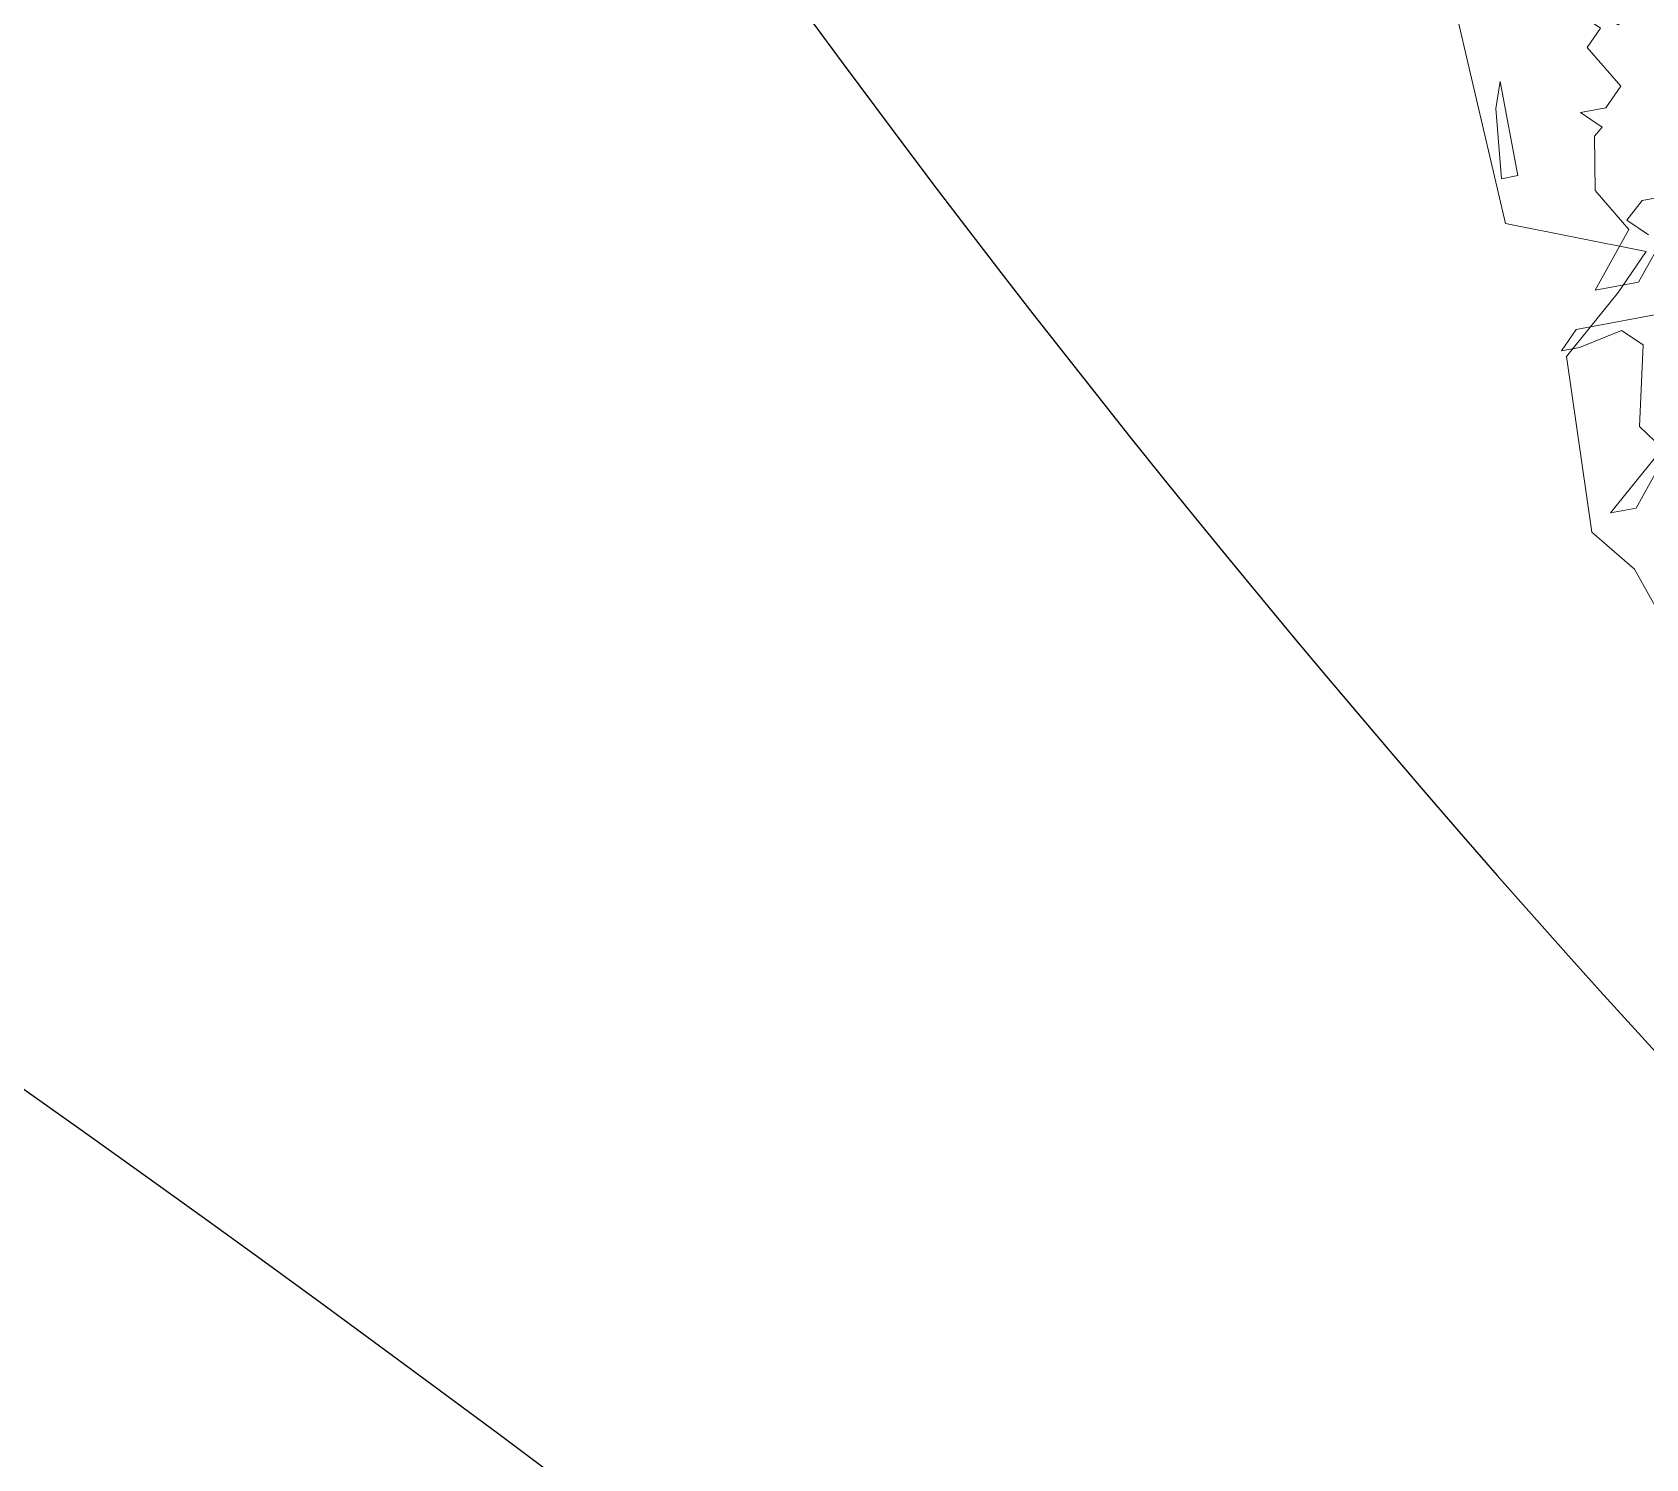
# Model space of a CAD drawing. Header units: millimetres. Extents: x 1418 to 1811, y 1796 to 1956.
# Drawn here: x 1474.343 to 1475.372, y 1860.402 to 1861.312 of the extents above; entities that cross this region are included whole.
import ezdxf

# ---------------------------------------------------------------- set-up
doc = ezdxf.new("R2010")
doc.units = ezdxf.units.MM
doc.layers.add('ARBRE', color=251, linetype='Continuous', lineweight=13)
doc.layers.add('VEGETAIS', color=3, linetype='Continuous')

# ---------------------------------------------------------------- blocks, each defined once
blk = doc.blocks.new('WMF26', base_point=(0, 0.0008))
at = {"color": 85}
blk.add_lwpolyline([(12.7359, -3.9898), (12.9112, -4.5142), (13.0496, -4.688), (13.0199, -5.387), (12.7721, -5.5977), (12.6346, -5.7369), (13.1582, -5.9476), (13.2233, -7.4181), (13.0199, -7.9055), (12.9837, -8.0792), (12.6708, -8.5666), (12.6708, -8.8803), (12.4963, -8.9527), (12.5251, -8.989), (12.5251, -9.0178), (12.111, -8.8144), (12.0739, -8.8441), (12.1472, -9.3381), (12.2485, -9.4401), (12.3209, -9.4401), (11.8994, -9.9284), (11.8269, -9.9284)], dxfattribs=at)
at = {"color": 106}
for points in [[(12.7145, -4.9251), (12.8602, -4.7497), (12.9623, -4.7497), (12.7145, -4.9613), (12.7869, -5.0634), (12.7145, -5.3763), (12.7869, -5.4487), (12.9623, -5.4125), (13.0347, -5.4125), (12.9623, -5.4849), (12.5762, -5.4849), (12.4749, -5.5508), (12.4016, -5.5508), (12.4749, -5.4849), (12.4016, -5.4125), (12.5762, -5.1358), (12.5762, -4.9975), (12.4749, -4.8889), (12.4016, -4.8889), (12.5399, -4.7497), (12.6124, -4.8889), (12.7145, -4.9251), (12.7145, -4.9251)], [(12.6857, -5.8348), (12.7869, -6.0094), (12.7507, -6.2202), (12.7145, -6.2498), (12.7869, -6.3222), (12.6857, -6.3222), (12.6124, -6.3947), (12.7145, -6.5701), (12.6486, -6.6351), (12.7869, -6.7734), (12.5762, -6.6351), (12.4749, -6.7438), (12.5111, -6.9488), (12.5762, -7.0212), (12.6857, -6.9488), (12.7145, -6.985), (12.7145, -7.0937), (12.4016, -6.9488), (12.4749, -6.8096), (12.4749, -6.7076), (12.4387, -6.6713)], [(12.5111, -5.9361), (12.6124, -5.9361), (12.6857, -5.8711), (12.6124, -5.7986)], [(12.5399, -5.7986), (12.6857, -5.6232), (12.8602, -5.6232), (12.6857, -5.8348), (12.6857, -5.8348)], [(13.1418, -6.1238), (13.1121, -6.3996), (13.0759, -6.5017), (13.0759, -6.1238), (13.1418, -6.1238), (13.1418, -6.1238)]]:
    blk.add_lwpolyline(points, dxfattribs=at)
blk = doc.blocks.new('T2_02')
at = {"xscale": 0.3499999999999943, "yscale": 0.3499999999999943, "zscale": 0.3499999999999943}
blk.add_blockref('WMF26', (-2.2399, 1.997), dxfattribs=at)

msp = doc.modelspace()

# ---------------------------------------------------------------- linework, layer by layer
at = {"layer": 'VEGETAIS'}
for points in [[(1489.4134, 1863.9212), (1485.3832, 1860.7774), (1481.3427, 1862.3657), (1477.9137, 1859.3571), (1473.6925, 1864.3841), (1480.0596, 1864.3842), (1489.4134, 1863.9212)], [(1476.1498, 1859.2211), (1472.0708, 1861.2176), (1472.4639, 1858.4176), (1477.7927, 1857.5931), (1476.1498, 1859.2211)]]:
    msp.add_spline(points, degree=3, dxfattribs=at)

# ---------------------------------------------------------------- block references
at = {"layer": 'ARBRE', "xscale": 0.4621142716754233, "yscale": 0.4621142716754233, "zscale": 0.4621142716754233, "rotation": 190.6551472559353}
msp.add_blockref('T2_02', (1476.3643, 1861.3532), dxfattribs=at)

doc.saveas('drawing.dxf')
